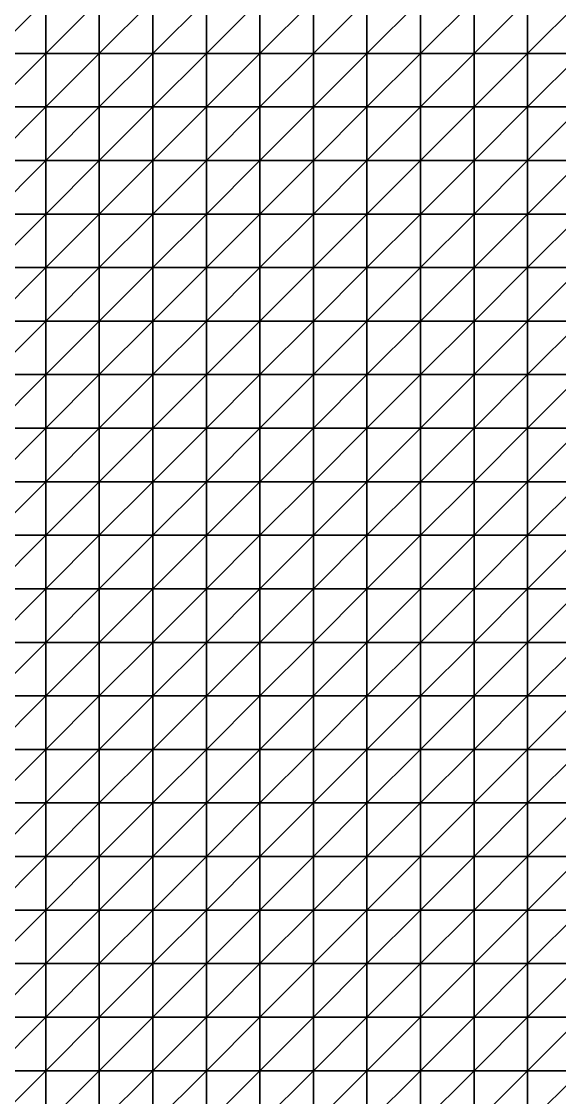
# Model space of a CAD drawing. Header units: metres. Extents: x 351000 to 353000, y 7455000 to 7457000.
# Drawn here: x 352239 to 352490, y 7455988 to 7456490 of the extents above; entities that cross this region are included whole.
import ezdxf

# ---------------------------------------------------------------- set-up
doc = ezdxf.new("R2010")
doc.units = ezdxf.units.M

msp = doc.modelspace()

# ---------------------------------------------------------------- linework, layer by layer
at = {"layer": 'BASE_OF_OXIDE_BOX'}
for points in [[(352225, 7456475, 1202.68), (352250, 7456475, 1198.77), (352250, 7456500, 1198.08)], [(352225, 7456475, 1202.68), (352250, 7456500, 1198.08), (352225, 7456500, 1203.72)], [(352250, 7456475, 1198.77), (352275, 7456475, 1196.7), (352275, 7456500, 1193.85)], [(352250, 7456475, 1198.77), (352275, 7456500, 1193.85), (352250, 7456500, 1198.08)], [(352275, 7456475, 1196.7), (352300, 7456475, 1197.82), (352300, 7456500, 1192.62)], [(352275, 7456475, 1196.7), (352300, 7456500, 1192.62), (352275, 7456500, 1193.85)], [(352300, 7456475, 1197.82), (352325, 7456475, 1202.68), (352325, 7456500, 1195.18)], [(352300, 7456475, 1197.82), (352325, 7456500, 1195.18), (352300, 7456500, 1192.62)], [(352325, 7456475, 1202.68), (352350, 7456475, 1210.54), (352350, 7456500, 1200.91)], [(352325, 7456475, 1202.68), (352350, 7456500, 1200.91), (352325, 7456500, 1195.18)], [(352350, 7456475, 1210.54), (352375, 7456475, 1219.3), (352375, 7456500, 1207.78)], [(352350, 7456475, 1210.54), (352375, 7456500, 1207.78), (352350, 7456500, 1200.91)], [(352375, 7456475, 1219.3), (352400, 7456475, 1226.07), (352400, 7456500, 1212.96)], [(352375, 7456475, 1219.3), (352400, 7456500, 1212.96), (352375, 7456500, 1207.78)], [(352400, 7456475, 1226.07), (352425, 7456475, 1228.24), (352425, 7456500, 1213.89)], [(352400, 7456475, 1226.07), (352425, 7456500, 1213.89), (352400, 7456500, 1212.96)], [(352425, 7456475, 1228.24), (352450, 7456475, 1224.66), (352450, 7456500, 1209.51)], [(352425, 7456475, 1228.24), (352450, 7456500, 1209.51), (352425, 7456500, 1213.89)], [(352450, 7456475, 1224.66), (352475, 7456475, 1216.33), (352475, 7456500, 1200.9)], [(352450, 7456475, 1224.66), (352475, 7456500, 1200.9), (352450, 7456500, 1209.51)], [(352475, 7456475, 1216.33), (352500, 7456475, 1206.12), (352500, 7456500, 1190.97)], [(352475, 7456475, 1216.33), (352500, 7456500, 1190.97), (352475, 7456500, 1200.9)], [(352225, 7456450, 1203.89), (352250, 7456450, 1201.1), (352250, 7456475, 1198.77)], [(352225, 7456450, 1203.89), (352250, 7456475, 1198.77), (352225, 7456475, 1202.68)], [(352250, 7456450, 1201.1), (352275, 7456450, 1200.47), (352275, 7456475, 1196.7)], [(352250, 7456450, 1201.1), (352275, 7456475, 1196.7), (352250, 7456475, 1198.77)], [(352275, 7456450, 1200.47), (352300, 7456450, 1203.07), (352300, 7456475, 1197.82)], [(352275, 7456450, 1200.47), (352300, 7456475, 1197.82), (352275, 7456475, 1196.7)], [(352300, 7456450, 1203.07), (352325, 7456450, 1209.27), (352325, 7456475, 1202.68)], [(352300, 7456450, 1203.07), (352325, 7456475, 1202.68), (352300, 7456475, 1197.82)], [(352325, 7456450, 1209.27), (352350, 7456450, 1218.3), (352350, 7456475, 1210.54)], [(352325, 7456450, 1209.27), (352350, 7456475, 1210.54), (352325, 7456475, 1202.68)], [(352350, 7456450, 1218.3), (352375, 7456450, 1228.15), (352375, 7456475, 1219.3)], [(352350, 7456450, 1218.3), (352375, 7456475, 1219.3), (352350, 7456475, 1210.54)], [(352375, 7456450, 1228.15), (352400, 7456450, 1235.55), (352400, 7456475, 1226.07)], [(352375, 7456450, 1228.15), (352400, 7456475, 1226.07), (352375, 7456475, 1219.3)], [(352400, 7456450, 1235.55), (352425, 7456450, 1234.71), (352425, 7456475, 1228.24)], [(352400, 7456450, 1235.55), (352425, 7456475, 1228.24), (352400, 7456475, 1226.07)], [(352425, 7456450, 1234.71), (352450, 7456450, 1233.03), (352450, 7456475, 1224.66)], [(352425, 7456450, 1234.71), (352450, 7456475, 1224.66), (352425, 7456475, 1228.24)], [(352450, 7456450, 1233.03), (352475, 7456450, 1229.22), (352475, 7456475, 1216.33)], [(352450, 7456450, 1233.03), (352475, 7456475, 1216.33), (352450, 7456475, 1224.66)], [(352475, 7456450, 1229.22), (352500, 7456450, 1219.45), (352500, 7456475, 1206.12)], [(352475, 7456450, 1229.22), (352500, 7456475, 1206.12), (352475, 7456475, 1216.33)], [(352225, 7456425, 1206.14), (352250, 7456425, 1203.61), (352250, 7456450, 1201.1)], [(352225, 7456425, 1206.14), (352250, 7456450, 1201.1), (352225, 7456450, 1203.89)], [(352250, 7456425, 1203.61), (352275, 7456425, 1203.35), (352275, 7456450, 1200.47)], [(352250, 7456425, 1203.61), (352275, 7456450, 1200.47), (352250, 7456450, 1201.1)], [(352275, 7456425, 1203.35), (352300, 7456425, 1206.23), (352300, 7456450, 1203.07)], [(352275, 7456425, 1203.35), (352300, 7456450, 1203.07), (352275, 7456450, 1200.47)], [(352300, 7456425, 1206.23), (352325, 7456425, 1212.55), (352325, 7456450, 1209.27)], [(352300, 7456425, 1206.23), (352325, 7456450, 1209.27), (352300, 7456450, 1203.07)], [(352325, 7456425, 1212.55), (352350, 7456425, 1221.68), (352350, 7456450, 1218.3)], [(352325, 7456425, 1212.55), (352350, 7456450, 1218.3), (352325, 7456450, 1209.27)], [(352350, 7456425, 1221.68), (352375, 7456425, 1231.8), (352375, 7456450, 1228.15)], [(352350, 7456425, 1221.68), (352375, 7456450, 1228.15), (352350, 7456450, 1218.3)], [(352375, 7456425, 1231.8), (352400, 7456425, 1240.3), (352400, 7456450, 1235.55)], [(352375, 7456425, 1231.8), (352400, 7456450, 1235.55), (352375, 7456450, 1228.15)], [(352400, 7456425, 1240.3), (352425, 7456425, 1241.32), (352425, 7456450, 1234.71)], [(352400, 7456425, 1240.3), (352425, 7456450, 1234.71), (352400, 7456450, 1235.55)], [(352425, 7456425, 1241.32), (352450, 7456425, 1240.36), (352450, 7456450, 1233.03)], [(352425, 7456425, 1241.32), (352450, 7456450, 1233.03), (352425, 7456450, 1234.71)], [(352450, 7456425, 1240.36), (352475, 7456425, 1237.84), (352475, 7456450, 1229.22)], [(352450, 7456425, 1240.36), (352475, 7456450, 1229.22), (352450, 7456450, 1233.03)], [(352475, 7456425, 1237.84), (352500, 7456425, 1229.61), (352500, 7456450, 1219.45)], [(352475, 7456425, 1237.84), (352500, 7456450, 1219.45), (352475, 7456450, 1229.22)], [(352225, 7456400, 1207.65), (352250, 7456400, 1204.96), (352250, 7456425, 1203.61)], [(352225, 7456400, 1207.65), (352250, 7456425, 1203.61), (352225, 7456425, 1206.14)], [(352250, 7456400, 1204.96), (352275, 7456400, 1204.51), (352275, 7456425, 1203.35)], [(352250, 7456400, 1204.96), (352275, 7456425, 1203.35), (352250, 7456425, 1203.61)], [(352275, 7456400, 1204.51), (352300, 7456400, 1206.98), (352300, 7456425, 1206.23)], [(352275, 7456400, 1204.51), (352300, 7456425, 1206.23), (352275, 7456425, 1203.35)], [(352300, 7456400, 1206.98), (352325, 7456400, 1212.73), (352325, 7456425, 1212.55)], [(352300, 7456400, 1206.98), (352325, 7456425, 1212.55), (352300, 7456425, 1206.23)], [(352325, 7456400, 1212.73), (352350, 7456400, 1221.31), (352350, 7456425, 1221.68)], [(352325, 7456400, 1212.73), (352350, 7456425, 1221.68), (352325, 7456425, 1212.55)], [(352350, 7456400, 1221.31), (352375, 7456400, 1231.25), (352375, 7456425, 1231.8)], [(352350, 7456400, 1221.31), (352375, 7456425, 1231.8), (352350, 7456425, 1221.68)], [(352375, 7456400, 1231.25), (352400, 7456400, 1240.22), (352400, 7456425, 1240.3)], [(352375, 7456400, 1231.25), (352400, 7456425, 1240.3), (352375, 7456425, 1231.8)], [(352400, 7456400, 1240.22), (352425, 7456400, 1245.85), (352425, 7456425, 1241.32)], [(352400, 7456400, 1240.22), (352425, 7456425, 1241.32), (352400, 7456425, 1240.3)], [(352425, 7456400, 1245.85), (352450, 7456400, 1246.8), (352450, 7456425, 1240.36)], [(352425, 7456400, 1245.85), (352450, 7456425, 1240.36), (352425, 7456425, 1241.32)], [(352450, 7456400, 1246.8), (352475, 7456400, 1243.39), (352475, 7456425, 1237.84)], [(352450, 7456400, 1246.8), (352475, 7456425, 1237.84), (352450, 7456425, 1240.36)], [(352475, 7456400, 1243.39), (352500, 7456400, 1237.53), (352500, 7456425, 1229.61)], [(352475, 7456400, 1243.39), (352500, 7456425, 1229.61), (352475, 7456425, 1237.84)], [(352225, 7456375, 1207.15), (352250, 7456375, 1204.79), (352250, 7456400, 1204.96)], [(352225, 7456375, 1207.15), (352250, 7456400, 1204.96), (352225, 7456400, 1207.65)], [(352250, 7456375, 1204.79), (352275, 7456375, 1204.47), (352275, 7456400, 1204.51)], [(352250, 7456375, 1204.79), (352275, 7456400, 1204.51), (352250, 7456400, 1204.96)], [(352275, 7456375, 1204.47), (352300, 7456375, 1206.76), (352300, 7456400, 1206.98)], [(352275, 7456375, 1204.47), (352300, 7456400, 1206.98), (352275, 7456400, 1204.51)], [(352300, 7456375, 1206.76), (352325, 7456375, 1212.04), (352325, 7456400, 1212.73)], [(352300, 7456375, 1206.76), (352325, 7456400, 1212.73), (352300, 7456400, 1206.98)], [(352325, 7456375, 1212.04), (352350, 7456375, 1220.15), (352350, 7456400, 1221.31)], [(352325, 7456375, 1212.04), (352350, 7456400, 1221.31), (352325, 7456400, 1212.73)], [(352350, 7456375, 1220.15), (352375, 7456375, 1229.95), (352375, 7456400, 1231.25)], [(352350, 7456375, 1220.15), (352375, 7456400, 1231.25), (352350, 7456400, 1221.31)], [(352375, 7456375, 1229.95), (352400, 7456375, 1239.44), (352400, 7456400, 1240.22)], [(352375, 7456375, 1229.95), (352400, 7456400, 1240.22), (352375, 7456400, 1231.25)], [(352400, 7456375, 1239.44), (352425, 7456375, 1246.42), (352425, 7456400, 1245.85)], [(352400, 7456375, 1239.44), (352425, 7456400, 1245.85), (352400, 7456400, 1240.22)], [(352425, 7456375, 1246.42), (352450, 7456375, 1249.46), (352450, 7456400, 1246.8)], [(352425, 7456375, 1246.42), (352450, 7456400, 1246.8), (352425, 7456400, 1245.85)], [(352450, 7456375, 1249.46), (352475, 7456375, 1248.55), (352475, 7456400, 1243.39)], [(352450, 7456375, 1249.46), (352475, 7456400, 1243.39), (352450, 7456400, 1246.8)], [(352475, 7456375, 1248.55), (352500, 7456375, 1245.1), (352500, 7456400, 1237.53)], [(352475, 7456375, 1248.55), (352500, 7456400, 1237.53), (352475, 7456400, 1243.39)], [(352225, 7456350, 1204.6), (352250, 7456350, 1203.62), (352250, 7456375, 1204.79)], [(352225, 7456350, 1204.6), (352250, 7456375, 1204.79), (352225, 7456375, 1207.15)], [(352250, 7456350, 1203.62), (352275, 7456350, 1204.43), (352275, 7456375, 1204.47)], [(352250, 7456350, 1203.62), (352275, 7456375, 1204.47), (352250, 7456375, 1204.79)], [(352275, 7456350, 1204.43), (352300, 7456350, 1207.4), (352300, 7456375, 1206.76)], [(352275, 7456350, 1204.43), (352300, 7456375, 1206.76), (352275, 7456375, 1204.47)], [(352300, 7456350, 1207.4), (352325, 7456350, 1212.94), (352325, 7456375, 1212.04)], [(352300, 7456350, 1207.4), (352325, 7456375, 1212.04), (352300, 7456375, 1206.76)], [(352325, 7456350, 1212.94), (352350, 7456350, 1221.1), (352350, 7456375, 1220.15)], [(352325, 7456350, 1212.94), (352350, 7456375, 1220.15), (352325, 7456375, 1212.04)], [(352350, 7456350, 1221.1), (352375, 7456350, 1231.09), (352375, 7456375, 1229.95)], [(352350, 7456350, 1221.1), (352375, 7456375, 1229.95), (352350, 7456375, 1220.15)], [(352375, 7456350, 1231.09), (352400, 7456350, 1241.2), (352400, 7456375, 1239.44)], [(352375, 7456350, 1231.09), (352400, 7456375, 1239.44), (352375, 7456375, 1229.95)], [(352400, 7456350, 1241.2), (352425, 7456350, 1249.4), (352425, 7456375, 1246.42)], [(352400, 7456350, 1241.2), (352425, 7456375, 1246.42), (352400, 7456375, 1239.44)], [(352425, 7456350, 1249.4), (352450, 7456350, 1254.18), (352450, 7456375, 1249.46)], [(352425, 7456350, 1249.4), (352450, 7456375, 1249.46), (352425, 7456375, 1246.42)], [(352450, 7456350, 1254.18), (352475, 7456350, 1255.19), (352475, 7456375, 1248.55)], [(352450, 7456350, 1254.18), (352475, 7456375, 1248.55), (352450, 7456375, 1249.46)], [(352475, 7456350, 1255.19), (352500, 7456350, 1253.37), (352500, 7456375, 1245.1)], [(352475, 7456350, 1255.19), (352500, 7456375, 1245.1), (352475, 7456375, 1248.55)], [(352225, 7456325, 1200.88), (352250, 7456325, 1202.25), (352250, 7456350, 1203.62)], [(352225, 7456325, 1200.88), (352250, 7456350, 1203.62), (352225, 7456350, 1204.6)], [(352250, 7456325, 1202.25), (352275, 7456325, 1205.13), (352275, 7456350, 1204.43)], [(352250, 7456325, 1202.25), (352275, 7456350, 1204.43), (352250, 7456350, 1203.62)], [(352275, 7456325, 1205.13), (352300, 7456325, 1209.65), (352300, 7456350, 1207.4)], [(352275, 7456325, 1205.13), (352300, 7456350, 1207.4), (352275, 7456350, 1204.43)], [(352300, 7456325, 1209.65), (352325, 7456325, 1216.18), (352325, 7456350, 1212.94)], [(352300, 7456325, 1209.65), (352325, 7456350, 1212.94), (352300, 7456350, 1207.4)], [(352325, 7456325, 1216.18), (352350, 7456325, 1224.92), (352350, 7456350, 1221.1)], [(352325, 7456325, 1216.18), (352350, 7456350, 1221.1), (352325, 7456350, 1212.94)], [(352350, 7456325, 1224.92), (352375, 7456325, 1235.33), (352375, 7456350, 1231.09)], [(352350, 7456325, 1224.92), (352375, 7456350, 1231.09), (352350, 7456350, 1221.1)], [(352375, 7456325, 1235.33), (352400, 7456325, 1246), (352400, 7456350, 1241.2)], [(352375, 7456325, 1235.33), (352400, 7456350, 1241.2), (352375, 7456350, 1231.09)], [(352400, 7456325, 1246), (352425, 7456325, 1255.06), (352425, 7456350, 1249.4)], [(352400, 7456325, 1246), (352425, 7456350, 1249.4), (352400, 7456350, 1241.2)], [(352425, 7456325, 1255.06), (352450, 7456325, 1260.93), (352450, 7456350, 1254.18)], [(352425, 7456325, 1255.06), (352450, 7456350, 1254.18), (352425, 7456350, 1249.4)], [(352450, 7456325, 1260.93), (352475, 7456325, 1262.96), (352475, 7456350, 1255.19)], [(352450, 7456325, 1260.93), (352475, 7456350, 1255.19), (352450, 7456350, 1254.18)], [(352475, 7456325, 1262.96), (352500, 7456325, 1261.63), (352500, 7456350, 1253.37)], [(352475, 7456325, 1262.96), (352500, 7456350, 1253.37), (352475, 7456350, 1255.19)], [(352225, 7456300, 1197.15), (352250, 7456300, 1201.15), (352250, 7456325, 1202.25)], [(352225, 7456300, 1197.15), (352250, 7456325, 1202.25), (352225, 7456325, 1200.88)], [(352250, 7456300, 1201.15), (352275, 7456300, 1206.38), (352275, 7456325, 1205.13)], [(352250, 7456300, 1201.15), (352275, 7456325, 1205.13), (352250, 7456325, 1202.25)], [(352275, 7456300, 1206.38), (352300, 7456300, 1212.74), (352300, 7456325, 1209.65)], [(352275, 7456300, 1206.38), (352300, 7456325, 1209.65), (352275, 7456325, 1205.13)], [(352300, 7456300, 1212.74), (352325, 7456300, 1220.49), (352325, 7456325, 1216.18)], [(352300, 7456300, 1212.74), (352325, 7456325, 1216.18), (352300, 7456325, 1209.65)], [(352325, 7456300, 1220.49), (352350, 7456300, 1229.88), (352350, 7456325, 1224.92)], [(352325, 7456300, 1220.49), (352350, 7456325, 1224.92), (352325, 7456325, 1216.18)], [(352350, 7456300, 1229.88), (352375, 7456300, 1240.62), (352375, 7456325, 1235.33)], [(352350, 7456300, 1229.88), (352375, 7456325, 1235.33), (352350, 7456325, 1224.92)], [(352375, 7456300, 1240.62), (352400, 7456300, 1251.55), (352400, 7456325, 1246)], [(352375, 7456300, 1240.62), (352400, 7456325, 1246), (352375, 7456325, 1235.33)], [(352400, 7456300, 1251.55), (352425, 7456300, 1260.98), (352425, 7456325, 1255.06)], [(352400, 7456300, 1251.55), (352425, 7456325, 1255.06), (352400, 7456325, 1246)], [(352425, 7456300, 1260.98), (352450, 7456300, 1267.27), (352450, 7456325, 1260.93)], [(352425, 7456300, 1260.98), (352450, 7456325, 1260.93), (352425, 7456325, 1255.06)], [(352450, 7456300, 1267.27), (352475, 7456300, 1268.87), (352475, 7456325, 1262.96)], [(352450, 7456300, 1267.27), (352475, 7456325, 1262.96), (352450, 7456325, 1260.93)], [(352475, 7456300, 1268.87), (352500, 7456300, 1267.73), (352500, 7456325, 1261.63)], [(352475, 7456300, 1268.87), (352500, 7456325, 1261.63), (352475, 7456325, 1262.96)], [(352225, 7456275, 1194.3), (352250, 7456275, 1200.42), (352250, 7456300, 1201.15)], [(352225, 7456275, 1194.3), (352250, 7456300, 1201.15), (352225, 7456300, 1197.15)], [(352250, 7456275, 1200.42), (352275, 7456275, 1207.52), (352275, 7456300, 1206.38)], [(352250, 7456275, 1200.42), (352275, 7456300, 1206.38), (352250, 7456300, 1201.15)], [(352275, 7456275, 1207.52), (352300, 7456275, 1215.26), (352300, 7456300, 1212.74)], [(352275, 7456275, 1207.52), (352300, 7456300, 1212.74), (352275, 7456300, 1206.38)], [(352300, 7456275, 1215.26), (352325, 7456275, 1223.78), (352325, 7456300, 1220.49)], [(352300, 7456275, 1215.26), (352325, 7456300, 1220.49), (352300, 7456300, 1212.74)], [(352325, 7456275, 1223.78), (352350, 7456275, 1233.37), (352350, 7456300, 1229.88)], [(352325, 7456275, 1223.78), (352350, 7456300, 1229.88), (352325, 7456300, 1220.49)], [(352350, 7456275, 1233.37), (352375, 7456275, 1243.94), (352375, 7456300, 1240.62)], [(352350, 7456275, 1233.37), (352375, 7456300, 1240.62), (352350, 7456300, 1229.88)], [(352375, 7456275, 1243.94), (352400, 7456275, 1254.61), (352400, 7456300, 1251.55)], [(352375, 7456275, 1243.94), (352400, 7456300, 1251.55), (352375, 7456300, 1240.62)], [(352400, 7456275, 1254.61), (352425, 7456275, 1263.88), (352425, 7456300, 1260.98)], [(352400, 7456275, 1254.61), (352425, 7456300, 1260.98), (352400, 7456300, 1251.55)], [(352425, 7456275, 1263.88), (352450, 7456275, 1270.13), (352450, 7456300, 1267.27)], [(352425, 7456275, 1263.88), (352450, 7456300, 1267.27), (352425, 7456300, 1260.98)], [(352450, 7456275, 1270.13), (352475, 7456275, 1270.21), (352475, 7456300, 1268.87)], [(352450, 7456275, 1270.13), (352475, 7456300, 1268.87), (352450, 7456300, 1267.27)], [(352475, 7456275, 1270.21), (352500, 7456275, 1268.56), (352500, 7456300, 1267.73)], [(352475, 7456275, 1270.21), (352500, 7456300, 1267.73), (352475, 7456300, 1268.87)], [(352225, 7456250, 1192.89), (352250, 7456250, 1200.23), (352250, 7456275, 1200.42)], [(352225, 7456250, 1192.89), (352250, 7456275, 1200.42), (352225, 7456275, 1194.3)], [(352250, 7456250, 1200.23), (352275, 7456250, 1208.3), (352275, 7456275, 1207.52)], [(352250, 7456250, 1200.23), (352275, 7456275, 1207.52), (352250, 7456275, 1200.42)], [(352275, 7456250, 1208.3), (352300, 7456250, 1216.56), (352300, 7456275, 1215.26)], [(352275, 7456250, 1208.3), (352300, 7456275, 1215.26), (352275, 7456275, 1207.52)], [(352300, 7456250, 1216.56), (352325, 7456250, 1225.01), (352325, 7456275, 1223.78)], [(352300, 7456250, 1216.56), (352325, 7456275, 1223.78), (352300, 7456275, 1215.26)], [(352325, 7456250, 1225.01), (352350, 7456250, 1234.01), (352350, 7456275, 1233.37)], [(352325, 7456250, 1225.01), (352350, 7456275, 1233.37), (352325, 7456275, 1223.78)], [(352350, 7456250, 1234.01), (352375, 7456250, 1243.66), (352375, 7456275, 1243.94)], [(352350, 7456250, 1234.01), (352375, 7456275, 1243.94), (352350, 7456275, 1233.37)], [(352375, 7456250, 1243.66), (352400, 7456250, 1253.4), (352400, 7456275, 1254.61)], [(352375, 7456250, 1243.66), (352400, 7456275, 1254.61), (352375, 7456275, 1243.94)], [(352400, 7456250, 1253.4), (352425, 7456250, 1262), (352425, 7456275, 1263.88)], [(352400, 7456250, 1253.4), (352425, 7456275, 1263.88), (352400, 7456275, 1254.61)], [(352425, 7456250, 1262), (352450, 7456250, 1267.91), (352450, 7456275, 1270.13)], [(352425, 7456250, 1262), (352450, 7456275, 1270.13), (352425, 7456275, 1263.88)], [(352450, 7456250, 1267.91), (352475, 7456250, 1269.66), (352475, 7456275, 1270.21)], [(352450, 7456250, 1267.91), (352475, 7456275, 1270.21), (352450, 7456275, 1270.13)], [(352475, 7456250, 1269.66), (352500, 7456250, 1267.49), (352500, 7456275, 1268.56)], [(352475, 7456250, 1269.66), (352500, 7456275, 1268.56), (352475, 7456275, 1270.21)], [(352225, 7456225, 1193.26), (352250, 7456225, 1201.14), (352250, 7456250, 1200.23)], [(352225, 7456225, 1193.26), (352250, 7456250, 1200.23), (352225, 7456250, 1192.89)], [(352250, 7456225, 1201.14), (352275, 7456225, 1209.46), (352275, 7456250, 1208.3)], [(352250, 7456225, 1201.14), (352275, 7456250, 1208.3), (352250, 7456250, 1200.23)], [(352275, 7456225, 1209.46), (352300, 7456225, 1217.47), (352300, 7456250, 1216.56)], [(352275, 7456225, 1209.46), (352300, 7456250, 1216.56), (352275, 7456250, 1208.3)], [(352300, 7456225, 1217.47), (352325, 7456225, 1225.07), (352325, 7456250, 1225.01)], [(352300, 7456225, 1217.47), (352325, 7456250, 1225.01), (352300, 7456250, 1216.56)], [(352325, 7456225, 1225.07), (352350, 7456225, 1232.67), (352350, 7456250, 1234.01)], [(352325, 7456225, 1225.07), (352350, 7456250, 1234.01), (352325, 7456250, 1225.01)], [(352350, 7456225, 1232.67), (352375, 7456225, 1240.63), (352375, 7456250, 1243.66)], [(352350, 7456225, 1232.67), (352375, 7456250, 1243.66), (352350, 7456250, 1234.01)], [(352375, 7456225, 1240.63), (352400, 7456225, 1248.75), (352400, 7456250, 1253.4)], [(352375, 7456225, 1240.63), (352400, 7456250, 1253.4), (352375, 7456250, 1243.66)], [(352400, 7456225, 1248.75), (352425, 7456225, 1256.13), (352425, 7456250, 1262)], [(352400, 7456225, 1248.75), (352425, 7456250, 1262), (352400, 7456250, 1253.4)], [(352425, 7456225, 1256.13), (352450, 7456225, 1261.4), (352450, 7456250, 1267.91)], [(352425, 7456225, 1256.13), (352450, 7456250, 1267.91), (352425, 7456250, 1262)], [(352450, 7456225, 1261.4), (352475, 7456225, 1263.27), (352475, 7456250, 1269.66)], [(352450, 7456225, 1261.4), (352475, 7456250, 1269.66), (352450, 7456250, 1267.91)], [(352475, 7456225, 1263.27), (352500, 7456225, 1261.15), (352500, 7456250, 1267.49)], [(352475, 7456225, 1263.27), (352500, 7456250, 1267.49), (352475, 7456250, 1269.66)], [(352225, 7456200, 1195.52), (352250, 7456200, 1203.81), (352250, 7456225, 1201.14)], [(352225, 7456200, 1195.52), (352250, 7456225, 1201.14), (352225, 7456225, 1193.26)], [(352250, 7456200, 1203.81), (352275, 7456200, 1212.17), (352275, 7456225, 1209.46)], [(352250, 7456200, 1203.81), (352275, 7456225, 1209.46), (352250, 7456225, 1201.14)], [(352275, 7456200, 1212.17), (352300, 7456200, 1219.62), (352300, 7456225, 1217.47)], [(352275, 7456200, 1212.17), (352300, 7456225, 1217.47), (352275, 7456225, 1209.46)], [(352300, 7456200, 1219.62), (352325, 7456200, 1225.96), (352325, 7456225, 1225.07)], [(352300, 7456200, 1219.62), (352325, 7456225, 1225.07), (352300, 7456225, 1217.47)], [(352325, 7456200, 1225.96), (352350, 7456200, 1231.65), (352350, 7456225, 1232.67)], [(352325, 7456200, 1225.96), (352350, 7456225, 1232.67), (352325, 7456225, 1225.07)], [(352350, 7456200, 1231.65), (352375, 7456200, 1237.32), (352375, 7456225, 1240.63)], [(352350, 7456200, 1231.65), (352375, 7456225, 1240.63), (352350, 7456225, 1232.67)], [(352375, 7456200, 1237.32), (352400, 7456200, 1243.21), (352400, 7456225, 1248.75)], [(352375, 7456200, 1237.32), (352400, 7456225, 1248.75), (352375, 7456225, 1240.63)], [(352400, 7456200, 1243.21), (352425, 7456200, 1248.81), (352425, 7456225, 1256.13)], [(352400, 7456200, 1243.21), (352425, 7456225, 1256.13), (352400, 7456225, 1248.75)], [(352425, 7456200, 1248.81), (352450, 7456200, 1253.02), (352450, 7456225, 1261.4)], [(352425, 7456200, 1248.81), (352450, 7456225, 1261.4), (352425, 7456225, 1256.13)], [(352450, 7456200, 1253.02), (352475, 7456200, 1254.63), (352475, 7456225, 1263.27)], [(352450, 7456200, 1253.02), (352475, 7456225, 1263.27), (352450, 7456225, 1261.4)], [(352475, 7456200, 1254.63), (352500, 7456200, 1252.92), (352500, 7456225, 1261.15)], [(352475, 7456200, 1254.63), (352500, 7456225, 1261.15), (352475, 7456225, 1263.27)], [(352225, 7456175, 1199.28), (352250, 7456175, 1208.27), (352250, 7456200, 1203.81)], [(352225, 7456175, 1199.28), (352250, 7456200, 1203.81), (352225, 7456200, 1195.52)], [(352250, 7456175, 1208.27), (352275, 7456175, 1216.89), (352275, 7456200, 1212.17)], [(352250, 7456175, 1208.27), (352275, 7456200, 1212.17), (352250, 7456200, 1203.81)], [(352275, 7456175, 1216.89), (352300, 7456175, 1223.92), (352300, 7456200, 1219.62)], [(352275, 7456175, 1216.89), (352300, 7456200, 1219.62), (352275, 7456200, 1212.17)], [(352300, 7456175, 1223.92), (352325, 7456175, 1229.01), (352325, 7456200, 1225.96)], [(352300, 7456175, 1223.92), (352325, 7456200, 1225.96), (352300, 7456200, 1219.62)], [(352325, 7456175, 1229.01), (352350, 7456175, 1232.67), (352350, 7456200, 1231.65)], [(352325, 7456175, 1229.01), (352350, 7456200, 1231.65), (352325, 7456200, 1225.96)], [(352350, 7456175, 1232.67), (352375, 7456175, 1235.82), (352375, 7456200, 1237.32)], [(352350, 7456175, 1232.67), (352375, 7456200, 1237.32), (352350, 7456200, 1231.65)], [(352375, 7456175, 1235.82), (352400, 7456175, 1239.12), (352400, 7456200, 1243.21)], [(352375, 7456175, 1235.82), (352400, 7456200, 1243.21), (352375, 7456200, 1237.32)], [(352400, 7456175, 1239.12), (352425, 7456175, 1242.52), (352425, 7456200, 1248.81)], [(352400, 7456175, 1239.12), (352425, 7456200, 1248.81), (352400, 7456200, 1243.21)], [(352425, 7456175, 1242.52), (352450, 7456175, 1245.29), (352450, 7456200, 1253.02)], [(352425, 7456175, 1242.52), (352450, 7456200, 1253.02), (352425, 7456200, 1248.81)], [(352450, 7456175, 1245.29), (352475, 7456175, 1246.31), (352475, 7456200, 1254.63)], [(352450, 7456175, 1245.29), (352475, 7456200, 1254.63), (352450, 7456200, 1253.02)], [(352475, 7456175, 1246.31), (352500, 7456175, 1244.78), (352500, 7456200, 1252.92)], [(352475, 7456175, 1246.31), (352500, 7456200, 1252.92), (352475, 7456200, 1254.63)], [(352225, 7456150, 1203.38), (352250, 7456150, 1213.33), (352250, 7456175, 1208.27)], [(352225, 7456150, 1203.38), (352250, 7456175, 1208.27), (352225, 7456175, 1199.28)], [(352250, 7456150, 1213.33), (352275, 7456150, 1222.5), (352275, 7456175, 1216.89)], [(352250, 7456150, 1213.33), (352275, 7456175, 1216.89), (352250, 7456175, 1208.27)], [(352275, 7456150, 1222.5), (352300, 7456150, 1229.4), (352300, 7456175, 1223.92)], [(352275, 7456150, 1222.5), (352300, 7456175, 1223.92), (352275, 7456175, 1216.89)], [(352300, 7456150, 1229.4), (352325, 7456150, 1233.53), (352325, 7456175, 1229.01)], [(352300, 7456150, 1229.4), (352325, 7456175, 1229.01), (352300, 7456175, 1223.92)], [(352325, 7456150, 1233.53), (352350, 7456150, 1235.42), (352350, 7456175, 1232.67)], [(352325, 7456150, 1233.53), (352350, 7456175, 1232.67), (352325, 7456175, 1229.01)], [(352350, 7456150, 1235.42), (352375, 7456150, 1236.24), (352375, 7456175, 1235.82)], [(352350, 7456150, 1235.42), (352375, 7456175, 1235.82), (352350, 7456175, 1232.67)], [(352375, 7456150, 1236.24), (352400, 7456150, 1237.04), (352400, 7456175, 1239.12)], [(352375, 7456150, 1236.24), (352400, 7456175, 1239.12), (352375, 7456175, 1235.82)], [(352400, 7456150, 1237.04), (352425, 7456150, 1238.26), (352425, 7456175, 1242.52)], [(352400, 7456150, 1237.04), (352425, 7456175, 1242.52), (352400, 7456175, 1239.12)], [(352425, 7456150, 1238.26), (352450, 7456150, 1239.49), (352450, 7456175, 1245.29)], [(352425, 7456150, 1238.26), (352450, 7456175, 1245.29), (352425, 7456175, 1242.52)], [(352450, 7456150, 1239.49), (352475, 7456150, 1239.78), (352475, 7456175, 1246.31)], [(352450, 7456150, 1239.49), (352475, 7456175, 1246.31), (352450, 7456175, 1245.29)], [(352475, 7456150, 1239.78), (352500, 7456150, 1238.25), (352500, 7456175, 1244.78)], [(352475, 7456150, 1239.78), (352500, 7456175, 1244.78), (352475, 7456175, 1246.31)], [(352225, 7456125, 1206.24), (352250, 7456125, 1217), (352250, 7456150, 1213.33)], [(352225, 7456125, 1206.24), (352250, 7456150, 1213.33), (352225, 7456150, 1203.38)], [(352250, 7456125, 1217), (352275, 7456125, 1226.73), (352275, 7456150, 1222.5)], [(352250, 7456125, 1217), (352275, 7456150, 1222.5), (352250, 7456150, 1213.33)], [(352275, 7456125, 1226.73), (352300, 7456125, 1233.66), (352300, 7456150, 1229.4)], [(352275, 7456125, 1226.73), (352300, 7456150, 1229.4), (352275, 7456150, 1222.5)], [(352300, 7456125, 1233.66), (352325, 7456125, 1237.15), (352325, 7456150, 1233.53)], [(352300, 7456125, 1233.66), (352325, 7456150, 1233.53), (352300, 7456150, 1229.4)], [(352325, 7456125, 1237.15), (352350, 7456125, 1237.75), (352350, 7456150, 1235.42)], [(352325, 7456125, 1237.15), (352350, 7456150, 1235.42), (352325, 7456150, 1233.53)], [(352350, 7456125, 1237.75), (352375, 7456125, 1236.81), (352375, 7456150, 1236.24)], [(352350, 7456125, 1237.75), (352375, 7456150, 1236.24), (352350, 7456150, 1235.42)], [(352375, 7456125, 1236.81), (352400, 7456125, 1235.75), (352400, 7456150, 1237.04)], [(352375, 7456125, 1236.81), (352400, 7456150, 1237.04), (352375, 7456150, 1236.24)], [(352400, 7456125, 1235.75), (352425, 7456125, 1235.37), (352425, 7456150, 1238.26)], [(352400, 7456125, 1235.75), (352425, 7456150, 1238.26), (352400, 7456150, 1237.04)], [(352425, 7456125, 1235.37), (352450, 7456125, 1235.56), (352450, 7456150, 1239.49)], [(352425, 7456125, 1235.37), (352450, 7456150, 1239.49), (352425, 7456150, 1238.26)], [(352450, 7456125, 1235.56), (352475, 7456125, 1235.49), (352475, 7456150, 1239.78)], [(352450, 7456125, 1235.56), (352475, 7456150, 1239.78), (352450, 7456150, 1239.49)], [(352475, 7456125, 1235.49), (352500, 7456125, 1234.15), (352500, 7456150, 1238.25)], [(352475, 7456125, 1235.49), (352500, 7456150, 1238.25), (352475, 7456150, 1239.78)], [(352225, 7456100, 1206.76), (352250, 7456100, 1217.77), (352250, 7456125, 1217)], [(352225, 7456100, 1206.76), (352250, 7456125, 1217), (352225, 7456125, 1206.24)], [(352250, 7456100, 1217.77), (352275, 7456100, 1227.67), (352275, 7456125, 1226.73)], [(352250, 7456100, 1217.77), (352275, 7456125, 1226.73), (352250, 7456125, 1217)], [(352275, 7456100, 1227.67), (352300, 7456100, 1234.54), (352300, 7456125, 1233.66)], [(352275, 7456100, 1227.67), (352300, 7456125, 1233.66), (352275, 7456125, 1226.73)], [(352300, 7456100, 1234.54), (352325, 7456100, 1237.61), (352325, 7456125, 1237.15)], [(352300, 7456100, 1234.54), (352325, 7456125, 1237.15), (352300, 7456125, 1233.66)], [(352325, 7456100, 1237.61), (352350, 7456100, 1237.46), (352350, 7456125, 1237.75)], [(352325, 7456100, 1237.61), (352350, 7456125, 1237.75), (352325, 7456125, 1237.15)], [(352350, 7456100, 1237.46), (352375, 7456100, 1235.57), (352375, 7456125, 1236.81)], [(352350, 7456100, 1237.46), (352375, 7456125, 1236.81), (352350, 7456125, 1237.75)], [(352375, 7456100, 1235.57), (352400, 7456100, 1233.62), (352400, 7456125, 1235.75)], [(352375, 7456100, 1235.57), (352400, 7456125, 1235.75), (352375, 7456125, 1236.81)], [(352400, 7456100, 1233.62), (352425, 7456100, 1232.68), (352425, 7456125, 1235.37)], [(352400, 7456100, 1233.62), (352425, 7456125, 1235.37), (352400, 7456125, 1235.75)], [(352425, 7456100, 1232.68), (352450, 7456100, 1232.85), (352450, 7456125, 1235.56)], [(352425, 7456100, 1232.68), (352450, 7456125, 1235.56), (352425, 7456125, 1235.37)], [(352450, 7456100, 1232.85), (352475, 7456100, 1233.29), (352475, 7456125, 1235.49)], [(352450, 7456100, 1232.85), (352475, 7456125, 1235.49), (352450, 7456125, 1235.56)], [(352475, 7456100, 1233.29), (352500, 7456100, 1232.83), (352500, 7456125, 1234.15)], [(352475, 7456100, 1233.29), (352500, 7456125, 1234.15), (352475, 7456125, 1235.49)], [(352225, 7456075, 1205.33), (352250, 7456075, 1215.9), (352250, 7456100, 1217.77)], [(352225, 7456075, 1205.33), (352250, 7456100, 1217.77), (352225, 7456100, 1206.76)], [(352250, 7456075, 1215.9), (352275, 7456075, 1225.43), (352275, 7456100, 1227.67)], [(352250, 7456075, 1215.9), (352275, 7456100, 1227.67), (352250, 7456100, 1217.77)], [(352275, 7456075, 1225.43), (352300, 7456075, 1231.95), (352300, 7456100, 1234.54)], [(352275, 7456075, 1225.43), (352300, 7456100, 1234.54), (352275, 7456100, 1227.67)], [(352300, 7456075, 1231.95), (352325, 7456075, 1234.67), (352325, 7456100, 1237.61)], [(352300, 7456075, 1231.95), (352325, 7456100, 1237.61), (352300, 7456100, 1234.54)], [(352325, 7456075, 1234.67), (352350, 7456075, 1234.18), (352350, 7456100, 1237.46)], [(352325, 7456075, 1234.67), (352350, 7456100, 1237.46), (352325, 7456100, 1237.61)], [(352350, 7456075, 1234.18), (352375, 7456075, 1232.08), (352375, 7456100, 1235.57)], [(352350, 7456075, 1234.18), (352375, 7456100, 1235.57), (352350, 7456100, 1237.46)], [(352375, 7456075, 1232.08), (352400, 7456075, 1230.2), (352400, 7456100, 1233.62)], [(352375, 7456075, 1232.08), (352400, 7456100, 1233.62), (352375, 7456100, 1235.57)], [(352400, 7456075, 1230.2), (352425, 7456075, 1229.77), (352425, 7456100, 1232.68)], [(352400, 7456075, 1230.2), (352425, 7456100, 1232.68), (352400, 7456100, 1233.62)], [(352425, 7456075, 1229.77), (352450, 7456075, 1230.95), (352450, 7456100, 1232.85)], [(352425, 7456075, 1229.77), (352450, 7456100, 1232.85), (352425, 7456100, 1232.68)], [(352450, 7456075, 1230.95), (352475, 7456075, 1232.85), (352475, 7456100, 1233.29)], [(352450, 7456075, 1230.95), (352475, 7456100, 1233.29), (352450, 7456100, 1232.85)], [(352475, 7456075, 1232.85), (352500, 7456075, 1234.07), (352500, 7456100, 1232.83)], [(352475, 7456075, 1232.85), (352500, 7456100, 1232.83), (352475, 7456100, 1233.29)], [(352225, 7456050, 1203.99), (352250, 7456050, 1213.7), (352250, 7456075, 1215.9)], [(352225, 7456050, 1203.99), (352250, 7456075, 1215.9), (352225, 7456075, 1205.33)], [(352250, 7456050, 1213.7), (352275, 7456050, 1222.44), (352275, 7456075, 1225.43)], [(352250, 7456050, 1213.7), (352275, 7456075, 1225.43), (352250, 7456075, 1215.9)], [(352275, 7456050, 1222.44), (352300, 7456050, 1228.3), (352300, 7456075, 1231.95)], [(352275, 7456050, 1222.44), (352300, 7456075, 1231.95), (352275, 7456075, 1225.43)], [(352300, 7456050, 1228.3), (352325, 7456050, 1230.58), (352325, 7456075, 1234.67)], [(352300, 7456050, 1228.3), (352325, 7456075, 1234.67), (352300, 7456075, 1231.95)], [(352325, 7456050, 1230.58), (352350, 7456050, 1229.93), (352350, 7456075, 1234.18)], [(352325, 7456050, 1230.58), (352350, 7456075, 1234.18), (352325, 7456075, 1234.67)], [(352350, 7456050, 1229.93), (352375, 7456050, 1228), (352375, 7456075, 1232.08)], [(352350, 7456050, 1229.93), (352375, 7456075, 1232.08), (352350, 7456075, 1234.18)], [(352375, 7456050, 1228), (352400, 7456050, 1226.7), (352400, 7456075, 1230.2)], [(352375, 7456050, 1228), (352400, 7456075, 1230.2), (352375, 7456075, 1232.08)], [(352400, 7456050, 1226.7), (352425, 7456050, 1227.32), (352425, 7456075, 1229.77)], [(352400, 7456050, 1226.7), (352425, 7456075, 1229.77), (352400, 7456075, 1230.2)], [(352425, 7456050, 1227.32), (352450, 7456050, 1230.03), (352450, 7456075, 1230.95)], [(352425, 7456050, 1227.32), (352450, 7456075, 1230.95), (352425, 7456075, 1229.77)], [(352450, 7456050, 1230.03), (352475, 7456050, 1233.81), (352475, 7456075, 1232.85)], [(352450, 7456050, 1230.03), (352475, 7456075, 1232.85), (352450, 7456075, 1230.95)], [(352475, 7456050, 1233.81), (352500, 7456050, 1237.03), (352500, 7456075, 1234.07)], [(352475, 7456050, 1233.81), (352500, 7456075, 1234.07), (352475, 7456075, 1232.85)], [(352225, 7456025, 1205.47), (352250, 7456025, 1214.29), (352250, 7456050, 1213.7)], [(352225, 7456025, 1205.47), (352250, 7456050, 1213.7), (352225, 7456050, 1203.99)], [(352250, 7456025, 1214.29), (352275, 7456025, 1222.06), (352275, 7456050, 1222.44)], [(352250, 7456025, 1214.29), (352275, 7456050, 1222.44), (352250, 7456050, 1213.7)], [(352275, 7456025, 1222.06), (352300, 7456025, 1227.06), (352300, 7456050, 1228.3)], [(352275, 7456025, 1222.06), (352300, 7456050, 1228.3), (352275, 7456050, 1222.44)], [(352300, 7456025, 1227.06), (352325, 7456025, 1228.74), (352325, 7456050, 1230.58)], [(352300, 7456025, 1227.06), (352325, 7456050, 1230.58), (352300, 7456050, 1228.3)], [(352325, 7456025, 1228.74), (352350, 7456025, 1227.81), (352350, 7456050, 1229.93)], [(352325, 7456025, 1228.74), (352350, 7456050, 1229.93), (352325, 7456050, 1230.58)], [(352350, 7456025, 1227.81), (352375, 7456025, 1225.95), (352375, 7456050, 1228)], [(352350, 7456025, 1227.81), (352375, 7456050, 1228), (352350, 7456050, 1229.93)], [(352375, 7456025, 1225.95), (352400, 7456025, 1225.07), (352400, 7456050, 1226.7)], [(352375, 7456025, 1225.95), (352400, 7456050, 1226.7), (352375, 7456050, 1228)], [(352400, 7456025, 1225.07), (352425, 7456025, 1226.5), (352425, 7456050, 1227.32)], [(352400, 7456025, 1225.07), (352425, 7456050, 1227.32), (352400, 7456050, 1226.7)], [(352425, 7456025, 1226.5), (352450, 7456025, 1230.38), (352450, 7456050, 1230.03)], [(352425, 7456025, 1226.5), (352450, 7456050, 1230.03), (352425, 7456050, 1227.32)], [(352450, 7456025, 1230.38), (352475, 7456025, 1235.61), (352475, 7456050, 1233.81)], [(352450, 7456025, 1230.38), (352475, 7456050, 1233.81), (352450, 7456050, 1230.03)], [(352475, 7456025, 1235.61), (352500, 7456025, 1240.39), (352500, 7456050, 1237.03)], [(352475, 7456025, 1235.61), (352500, 7456050, 1237.03), (352475, 7456050, 1233.81)], [(352225, 7456000, 1211.41), (352250, 7456000, 1219.55), (352250, 7456025, 1214.29)], [(352225, 7456000, 1211.41), (352250, 7456025, 1214.29), (352225, 7456025, 1205.47)], [(352250, 7456000, 1219.55), (352275, 7456000, 1226.36), (352275, 7456025, 1222.06)], [(352250, 7456000, 1219.55), (352275, 7456025, 1222.06), (352250, 7456025, 1214.29)], [(352275, 7456000, 1226.36), (352300, 7456000, 1230.4), (352300, 7456025, 1227.06)], [(352275, 7456000, 1226.36), (352300, 7456025, 1227.06), (352275, 7456025, 1222.06)], [(352300, 7456000, 1230.4), (352325, 7456000, 1231.29), (352325, 7456025, 1228.74)], [(352300, 7456000, 1230.4), (352325, 7456025, 1228.74), (352300, 7456025, 1227.06)], [(352325, 7456000, 1231.29), (352350, 7456000, 1229.79), (352350, 7456025, 1227.81)], [(352325, 7456000, 1231.29), (352350, 7456025, 1227.81), (352325, 7456025, 1228.74)], [(352350, 7456000, 1229.79), (352375, 7456000, 1227.56), (352375, 7456025, 1225.95)], [(352350, 7456000, 1229.79), (352375, 7456025, 1225.95), (352350, 7456025, 1227.81)], [(352375, 7456000, 1227.56), (352400, 7456000, 1226.49), (352400, 7456025, 1225.07)], [(352375, 7456000, 1227.56), (352400, 7456025, 1225.07), (352375, 7456025, 1225.95)], [(352400, 7456000, 1226.49), (352425, 7456000, 1227.9), (352425, 7456025, 1226.5)], [(352400, 7456000, 1226.49), (352425, 7456025, 1226.5), (352400, 7456025, 1225.07)], [(352425, 7456000, 1227.9), (352450, 7456000, 1231.96), (352450, 7456025, 1230.38)], [(352425, 7456000, 1227.9), (352450, 7456025, 1230.38), (352425, 7456025, 1226.5)], [(352450, 7456000, 1231.96), (352475, 7456000, 1237.58), (352475, 7456025, 1235.61)], [(352450, 7456000, 1231.96), (352475, 7456025, 1235.61), (352450, 7456025, 1230.38)], [(352475, 7456000, 1237.58), (352500, 7456000, 1242.88), (352500, 7456025, 1240.39)], [(352475, 7456000, 1237.58), (352500, 7456025, 1240.39), (352475, 7456025, 1235.61)], [(352225, 7455975, 1221.18), (352250, 7455975, 1228.74), (352250, 7456000, 1219.55)], [(352225, 7455975, 1221.18), (352250, 7456000, 1219.55), (352225, 7456000, 1211.41)], [(352250, 7455975, 1228.74), (352275, 7455975, 1234.62), (352275, 7456000, 1226.36)], [(352250, 7455975, 1228.74), (352275, 7456000, 1226.36), (352250, 7456000, 1219.55)], [(352275, 7455975, 1234.62), (352300, 7455975, 1237.67), (352300, 7456000, 1230.4)], [(352275, 7455975, 1234.62), (352300, 7456000, 1230.4), (352275, 7456000, 1226.36)], [(352300, 7455975, 1237.67), (352325, 7455975, 1237.65), (352325, 7456000, 1231.29)], [(352300, 7455975, 1237.67), (352325, 7456000, 1231.29), (352300, 7456000, 1230.4)], [(352325, 7455975, 1237.65), (352350, 7455975, 1235.36), (352350, 7456000, 1229.79)], [(352325, 7455975, 1237.65), (352350, 7456000, 1229.79), (352325, 7456000, 1231.29)], [(352350, 7455975, 1235.36), (352375, 7455975, 1232.36), (352375, 7456000, 1227.56)], [(352350, 7455975, 1235.36), (352375, 7456000, 1227.56), (352350, 7456000, 1229.79)], [(352375, 7455975, 1232.36), (352400, 7455975, 1230.49), (352400, 7456000, 1226.49)], [(352375, 7455975, 1232.36), (352400, 7456000, 1226.49), (352375, 7456000, 1227.56)], [(352400, 7455975, 1230.49), (352425, 7455975, 1231.06), (352425, 7456000, 1227.9)], [(352400, 7455975, 1230.49), (352425, 7456000, 1227.9), (352400, 7456000, 1226.49)], [(352425, 7455975, 1231.06), (352450, 7455975, 1234.32), (352450, 7456000, 1231.96)], [(352425, 7455975, 1231.06), (352450, 7456000, 1231.96), (352425, 7456000, 1227.9)], [(352450, 7455975, 1234.32), (352475, 7455975, 1239.28), (352475, 7456000, 1237.58)], [(352450, 7455975, 1234.32), (352475, 7456000, 1237.58), (352450, 7456000, 1231.96)], [(352475, 7455975, 1239.28), (352500, 7455975, 1244.11), (352500, 7456000, 1242.88)], [(352475, 7455975, 1239.28), (352500, 7456000, 1242.88), (352475, 7456000, 1237.58)]]:
    msp.add_3dface(points, dxfattribs=at)

doc.saveas('drawing.dxf')
